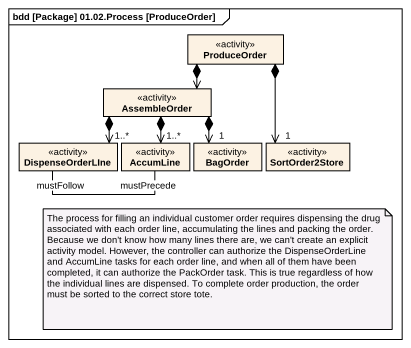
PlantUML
@startuml
mainframe bdd [Package] 01.02.Process [ProduceOrder]
hide circle
hide empty members
class ProduceOrder <<activity>>
class AssembleOrder <<activity>>
class DispenseOrderLIne <<activity>>
class AccumLine <<activity>>
class BagOrder <<activity>>
class SortOrder2Store <<activity>>
ProduceOrder *--> AssembleOrder
ProduceOrder *--> "1" SortOrder2Store
AssembleOrder *--> "1..*" DispenseOrderLIne
AssembleOrder *--> "1..*" AccumLine
AssembleOrder *--> "1" BagOrder
DispenseOrderLIne "mustFollow" -right- "mustPrecede" AccumLine
note as N1
  The process for filling an individual customer order requires dispensing the drug associated with each order line, accumulating the lines and packing the order. Because we don't know how many lines there are, we can't create an explicit activity model. However, the controller can authorize the DispenseOrderLine and AccumLine tasks for each order line, and when all of them have been completed, it can authorize the PackOrder task. This is true regardless of how the individual lines are dispensed. To complete order production, the order must be sorted to the correct store tote.
end note
@enduml
